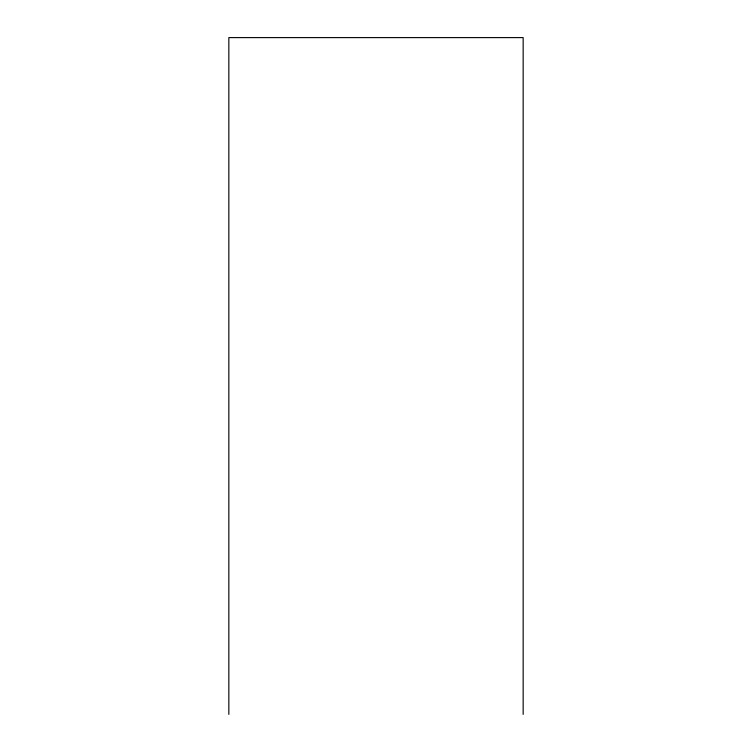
<?xml version="1.0" encoding="UTF-8"?>
<svg xmlns="http://www.w3.org/2000/svg" width="752" height="752" viewBox="0 0 752 752"><rect width="100%" height="100%" fill="white"/><g stroke="black" fill="none" stroke-linecap="round" stroke-linejoin="round"><path stroke-width="1.13" d="M523.157 714.4L523.157 37.6L228.843 37.6L228.843 714.4"/></g></svg>
